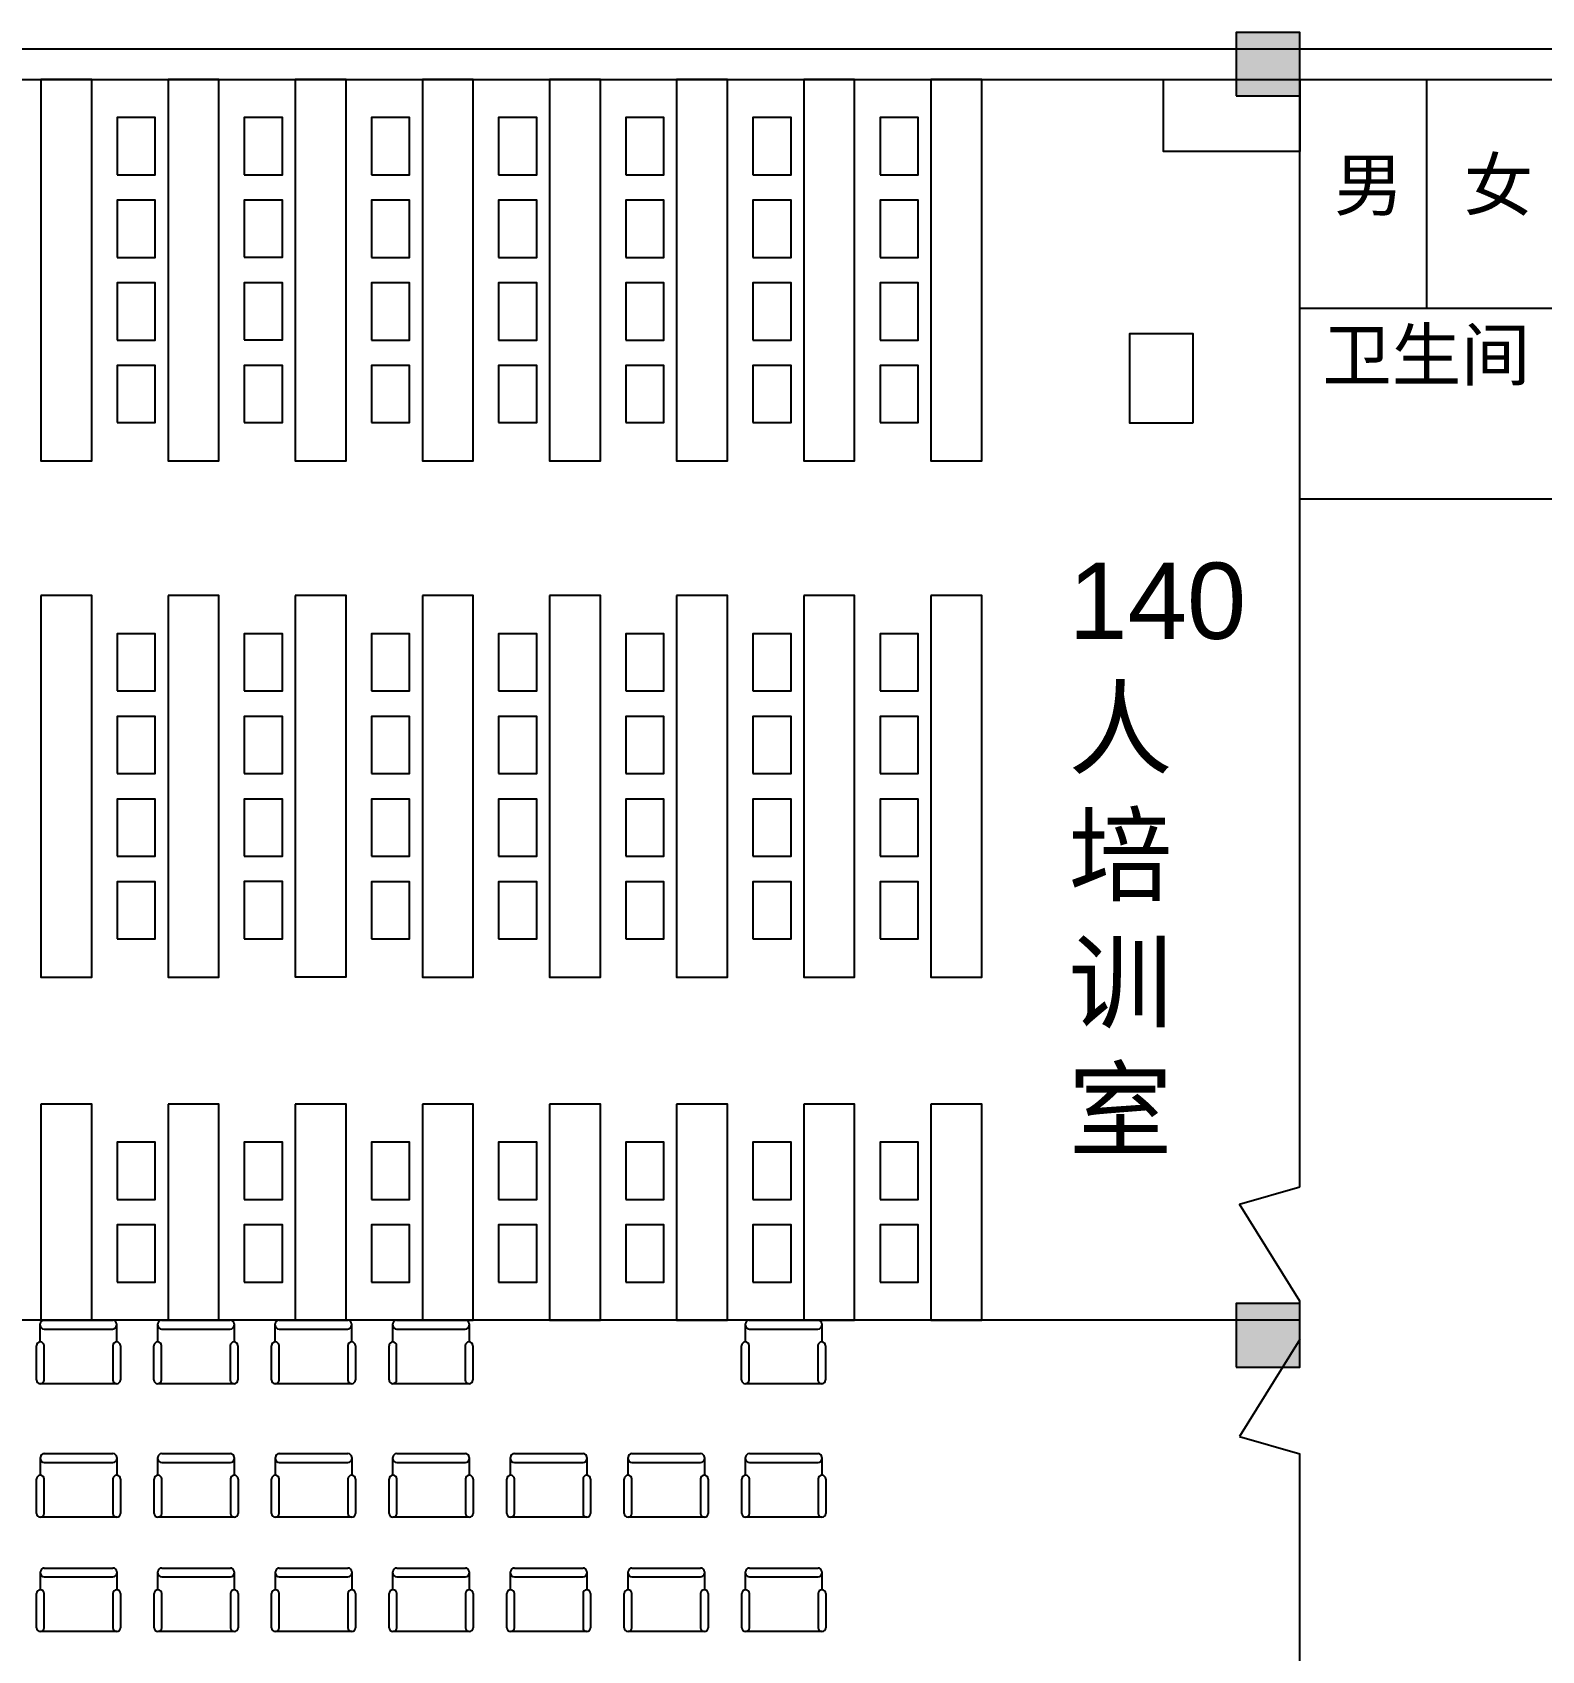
# Model space of a CAD drawing. Header units: millimetres. Extents: x 958 to 636282, y 2095 to 161571.
# Drawn here: x 73600 to 85469, y 54865 to 67595 of the extents above; entities that cross this region are included whole.
import ezdxf

# ---------------------------------------------------------------- set-up
doc = ezdxf.new("R2010")
doc.units = ezdxf.units.MM
for name, color, linetype in [('COLUMN', 9, 'Continuous'), ('PUB_HATCH', 8, 'Continuous'), ('W', 7, 'Continuous'), ('wall', 2, 'Continuous')]:
    doc.layers.add(name, color=color, linetype=linetype)
doc.styles.get("Standard").update_dxf_attribs({"font": 'arial.ttf'})

# ---------------------------------------------------------------- blocks, each defined once
blk = doc.blocks.new('_fzh')
blk.add_lwpolyline([(-0.5, -0.5), (0.5, -0.5), (0.5, 0.5), (-0.5, 0.5)], close=True)
at = {"layer": 'PUB_HATCH'}
blk.add_solid([(-0.5, -0.5), (0.5, -0.5), (-0.5, 0.5), (0.5, 0.5)], dxfattribs=at)

msp = doc.modelspace()

# ---------------------------------------------------------------- linework, layer by layer
for p, q in [((83567.108, 58513.726), (83567.108, 67465.286)), ((84567.42, 65425.286), (84567.42, 67225.286)), ((83567.733, 65425.286), (85567.108, 65425.286)), ((83567.733, 63925.286), (85567.108, 63925.286)), ((83567.108, 57311.822), (83567.108, 57616.249)), ((83567.108, 57464.036), (66868.358, 57465.427)), ((83567.108, 42515.357), (83567.108, 56414.345))]:
    msp.add_line(p, q)
for points in [[(73666.545, 67225.286), (73666.545, 64225.286), (74066.545, 64225.286), (74066.545, 67225.286)], [(74666.545, 67225.286), (74666.545, 64225.286), (75066.545, 64225.286), (75066.545, 67225.286)], [(75666.545, 67225.619), (75666.545, 64225.619), (76066.545, 64225.619), (76066.545, 67225.619)], [(76666.545, 67225.286), (76666.545, 64225.286), (77066.545, 64225.286), (77066.545, 67225.286)], [(77666.545, 67225.286), (77666.545, 64225.286), (78066.545, 64225.286), (78066.545, 67225.286)], [(78666.545, 67225.286), (78666.545, 64225.286), (79066.545, 64225.286), (79066.545, 67225.286)], [(79666.545, 67225.286), (79666.545, 64225.286), (80066.545, 64225.286), (80066.545, 67225.286)], [(80666.545, 67225.286), (80666.545, 64225.286), (81066.545, 64225.286), (81066.545, 67225.286)], [(83567.733, 67225.286), (83567.733, 66658.132), (82494.489, 66658.132), (82494.489, 67225.286)], [(82729.176, 64524.661), (82729.176, 65224.661), (82229.176, 65224.661), (82229.176, 64524.661)], [(73666.545, 63164.244), (73666.545, 60164.244), (74066.545, 60164.244), (74066.545, 63164.244)], [(74666.545, 63164.244), (74666.545, 60164.244), (75066.545, 60164.244), (75066.545, 63164.244)], [(75666.545, 63164.577), (75666.545, 60164.577), (76066.545, 60164.577), (76066.545, 63164.577)], [(76666.545, 63164.244), (76666.545, 60164.244), (77066.545, 60164.244), (77066.545, 63164.244)], [(77666.545, 63164.244), (77666.545, 60164.244), (78066.545, 60164.244), (78066.545, 63164.244)], [(78666.545, 63164.244), (78666.545, 60164.244), (79066.545, 60164.244), (79066.545, 63164.244)], [(79666.545, 63164.244), (79666.545, 60164.244), (80066.545, 60164.244), (80066.545, 63164.244)], [(80666.545, 63164.244), (80666.545, 60164.244), (81066.545, 60164.244), (81066.545, 63164.244)], [(73666.545, 59164.427), (73666.545, 57464.427), (74066.545, 57464.427), (74066.545, 59164.427)], [(74666.545, 59164.427), (74666.545, 57464.427), (75066.545, 57464.427), (75066.545, 59164.427)], [(75666.545, 59164.761), (75666.545, 57464.761), (76066.545, 57464.761), (76066.545, 59164.761)], [(76666.545, 59164.427), (76666.545, 57464.427), (77066.545, 57464.427), (77066.545, 59164.427)], [(77666.545, 59164.427), (77666.545, 57464.427), (78066.545, 57464.427), (78066.545, 59164.427)], [(78666.545, 59164.427), (78666.545, 57464.427), (79066.545, 57464.427), (79066.545, 59164.427)], [(79666.545, 59164.427), (79666.545, 57464.427), (80066.545, 57464.427), (80066.545, 59164.427)], [(80666.545, 59164.427), (80666.545, 57464.427), (81066.545, 57464.427), (81066.545, 59164.427)]]:
    msp.add_lwpolyline(points, close=True)
at = {"layer": 'W', "color": 241, "linetype": 'ByBlock', "lineweight": 25, "true_color": 0xf26eae}
for p, q in [((83092.935, 58378.236), (83568.441, 58514.107)), ((83092.935, 56549.835), (83568.441, 56413.964))]:
    msp.add_line(p, q, dxfattribs=at)
at = {"layer": 'W', "color": 3, "linetype": 'ByBlock', "lineweight": 25}
for p, q in [((83568.441, 57614.107), (83092.935, 58378.236)), ((73661.589, 57424.99), (73661.589, 57434.99)), ((73661.589, 57294.03), (73661.589, 57434.99)), ((73691.589, 57464.99), (74231.589, 57464.99)), ((74261.589, 57434.99), (74261.589, 57424.99)), ((74261.589, 57434.99), (74261.589, 57294.03)), ((74585.878, 57424.99), (74585.878, 57434.99)), ((74585.878, 57294.03), (74585.878, 57434.99)), ((74615.878, 57464.99), (75155.878, 57464.99)), ((75185.878, 57434.99), (75185.878, 57424.99)), ((75185.878, 57434.99), (75185.878, 57294.03)), ((75510.167, 57424.99), (75510.167, 57434.99)), ((75510.167, 57294.03), (75510.167, 57434.99)), ((75540.167, 57464.99), (76080.167, 57464.99)), ((76110.167, 57434.99), (76110.167, 57424.99)), ((76110.167, 57434.99), (76110.167, 57294.03)), ((76434.456, 57424.99), (76434.456, 57434.99)), ((76434.456, 57294.03), (76434.456, 57434.99)), ((76464.456, 57464.99), (77004.456, 57464.99)), ((77034.456, 57434.99), (77034.456, 57424.99)), ((77034.456, 57434.99), (77034.456, 57294.03)), ((79207.324, 57424.99), (79207.324, 57434.99)), ((79207.324, 57294.03), (79207.324, 57434.99)), ((79237.324, 57464.99), (79777.324, 57464.99)), ((79807.324, 57434.99), (79807.324, 57424.99)), ((79807.324, 57434.99), (79807.324, 57294.03)), ((73661.589, 57294.03), (73661.589, 57294.03)), ((73691.589, 57394.99), (74231.589, 57394.99)), ((74261.589, 57294.03), (74261.589, 57294.03)), ((74585.878, 57294.03), (74585.878, 57294.03)), ((74615.878, 57394.99), (75155.878, 57394.99)), ((75185.878, 57294.03), (75185.878, 57294.03)), ((75510.167, 57294.03), (75510.167, 57294.03)), ((75540.167, 57394.99), (76080.167, 57394.99)), ((76110.167, 57294.03), (76110.167, 57294.03)), ((76434.456, 57294.03), (76434.456, 57294.03)), ((76464.456, 57394.99), (77004.456, 57394.99)), ((77034.456, 57294.03), (77034.456, 57294.03)), ((79207.324, 57294.03), (79207.324, 57294.03)), ((79237.324, 57394.99), (79777.324, 57394.99)), ((79807.324, 57294.03), (79807.324, 57294.03)), ((83568.441, 57313.964), (83092.935, 56549.835)), ((73631.589, 56994.99), (73631.589, 57264.03)), ((73691.589, 56994.99), (73691.589, 57264.03)), ((74231.589, 57264.03), (74231.589, 56994.99)), ((74291.589, 57264.03), (74291.589, 56994.99)), ((74555.878, 56994.99), (74555.878, 57264.03)), ((74615.878, 56994.99), (74615.878, 57264.03)), ((75155.878, 57264.03), (75155.878, 56994.99)), ((75215.878, 57264.03), (75215.878, 56994.99)), ((75480.167, 56994.99), (75480.167, 57264.03)), ((75540.167, 56994.99), (75540.167, 57264.03)), ((76080.167, 57264.03), (76080.167, 56994.99)), ((76140.167, 57264.03), (76140.167, 56994.99)), ((76404.456, 56994.99), (76404.456, 57264.03)), ((76464.456, 56994.99), (76464.456, 57264.03)), ((77004.456, 57264.03), (77004.456, 56994.99)), ((77064.456, 57264.03), (77064.456, 56994.99)), ((79177.324, 56994.99), (79177.324, 57264.03)), ((79237.324, 56994.99), (79237.324, 57264.03)), ((79777.324, 57264.03), (79777.324, 56994.99)), ((79837.324, 57264.03), (79837.324, 56994.99)), ((74261.589, 56964.99), (73661.589, 56964.99)), ((73661.589, 56964.99), (73661.589, 56964.99)), ((74261.589, 56964.99), (74261.589, 56964.99)), ((75185.878, 56964.99), (74585.878, 56964.99)), ((74585.878, 56964.99), (74585.878, 56964.99)), ((75185.878, 56964.99), (75185.878, 56964.99)), ((76110.167, 56964.99), (75510.167, 56964.99)), ((75510.167, 56964.99), (75510.167, 56964.99)), ((76110.167, 56964.99), (76110.167, 56964.99)), ((77034.456, 56964.99), (76434.456, 56964.99)), ((76434.456, 56964.99), (76434.456, 56964.99)), ((77034.456, 56964.99), (77034.456, 56964.99)), ((79807.324, 56964.99), (79207.324, 56964.99)), ((79207.324, 56964.99), (79207.324, 56964.99)), ((79807.324, 56964.99), (79807.324, 56964.99)), ((73692.932, 56415.286), (74232.932, 56415.286)), ((74617.221, 56415.286), (75157.221, 56415.286)), ((75541.51, 56415.286), (76081.51, 56415.286)), ((76465.799, 56415.286), (77005.799, 56415.286)), ((77390.088, 56415.286), (77930.088, 56415.286)), ((78314.377, 56415.286), (78854.377, 56415.286)), ((79238.666, 56415.286), (79778.666, 56415.286)), ((73662.932, 56375.286), (73662.932, 56385.286)), ((73662.932, 56244.326), (73662.932, 56385.286)), ((73692.932, 56345.286), (74232.932, 56345.286)), ((74262.932, 56385.286), (74262.932, 56375.286)), ((74262.932, 56385.286), (74262.932, 56244.326)), ((74587.221, 56375.286), (74587.221, 56385.286)), ((74587.221, 56244.326), (74587.221, 56385.286)), ((74617.221, 56345.286), (75157.221, 56345.286)), ((75187.221, 56385.286), (75187.221, 56375.286)), ((75187.221, 56385.286), (75187.221, 56244.326)), ((75511.51, 56375.286), (75511.51, 56385.286)), ((75511.51, 56244.326), (75511.51, 56385.286)), ((75541.51, 56345.286), (76081.51, 56345.286)), ((76111.51, 56385.286), (76111.51, 56375.286)), ((76111.51, 56385.286), (76111.51, 56244.326)), ((76435.799, 56375.286), (76435.799, 56385.286)), ((76435.799, 56244.326), (76435.799, 56385.286)), ((76465.799, 56345.286), (77005.799, 56345.286)), ((77035.799, 56385.286), (77035.799, 56375.286)), ((77035.799, 56385.286), (77035.799, 56244.326)), ((77360.088, 56375.286), (77360.088, 56385.286)), ((77360.088, 56244.326), (77360.088, 56385.286)), ((77390.088, 56345.286), (77930.088, 56345.286)), ((77960.088, 56385.286), (77960.088, 56375.286)), ((77960.088, 56385.286), (77960.088, 56244.326)), ((78284.377, 56375.286), (78284.377, 56385.286)), ((78284.377, 56244.326), (78284.377, 56385.286)), ((78314.377, 56345.286), (78854.377, 56345.286)), ((78884.377, 56385.286), (78884.377, 56375.286)), ((78884.377, 56385.286), (78884.377, 56244.326)), ((79208.666, 56375.286), (79208.666, 56385.286)), ((79208.666, 56244.326), (79208.666, 56385.286)), ((79238.666, 56345.286), (79778.666, 56345.286)), ((79808.666, 56385.286), (79808.666, 56375.286)), ((79808.666, 56385.286), (79808.666, 56244.326)), ((73632.932, 55945.286), (73632.932, 56214.326)), ((73662.932, 56244.326), (73662.932, 56244.326)), ((73692.932, 55945.286), (73692.932, 56214.326)), ((74232.932, 56214.326), (74232.932, 55945.286)), ((74262.932, 56244.326), (74262.932, 56244.326)), ((74292.932, 56214.326), (74292.932, 55945.286)), ((74557.221, 55945.286), (74557.221, 56214.326)), ((74587.221, 56244.326), (74587.221, 56244.326)), ((74617.221, 55945.286), (74617.221, 56214.326)), ((75157.221, 56214.326), (75157.221, 55945.286)), ((75187.221, 56244.326), (75187.221, 56244.326)), ((75217.221, 56214.326), (75217.221, 55945.286)), ((75481.51, 55945.286), (75481.51, 56214.326)), ((75511.51, 56244.326), (75511.51, 56244.326)), ((75541.51, 55945.286), (75541.51, 56214.326)), ((76081.51, 56214.326), (76081.51, 55945.286)), ((76111.51, 56244.326), (76111.51, 56244.326)), ((76141.51, 56214.326), (76141.51, 55945.286)), ((76405.799, 55945.286), (76405.799, 56214.326)), ((76435.799, 56244.326), (76435.799, 56244.326)), ((76465.799, 55945.286), (76465.799, 56214.326)), ((77005.799, 56214.326), (77005.799, 55945.286)), ((77035.799, 56244.326), (77035.799, 56244.326)), ((77065.799, 56214.326), (77065.799, 55945.286)), ((77330.088, 55945.286), (77330.088, 56214.326)), ((77360.088, 56244.326), (77360.088, 56244.326)), ((77390.088, 55945.286), (77390.088, 56214.326)), ((77930.088, 56214.326), (77930.088, 55945.286)), ((77960.088, 56244.326), (77960.088, 56244.326)), ((77990.088, 56214.326), (77990.088, 55945.286)), ((78254.377, 55945.286), (78254.377, 56214.326)), ((78284.377, 56244.326), (78284.377, 56244.326)), ((78314.377, 55945.286), (78314.377, 56214.326)), ((78854.377, 56214.326), (78854.377, 55945.286)), ((78884.377, 56244.326), (78884.377, 56244.326)), ((78914.377, 56214.326), (78914.377, 55945.286)), ((79178.666, 55945.286), (79178.666, 56214.326)), ((79208.666, 56244.326), (79208.666, 56244.326)), ((79238.666, 55945.286), (79238.666, 56214.326)), ((79778.666, 56214.326), (79778.666, 55945.286)), ((79808.666, 56244.326), (79808.666, 56244.326)), ((79838.666, 56214.326), (79838.666, 55945.286)), ((74262.932, 55915.286), (73662.932, 55915.286)), ((73662.932, 55915.286), (73662.932, 55915.286)), ((74262.932, 55915.286), (74262.932, 55915.286)), ((75187.221, 55915.286), (74587.221, 55915.286)), ((74587.221, 55915.286), (74587.221, 55915.286)), ((75187.221, 55915.286), (75187.221, 55915.286)), ((76111.51, 55915.286), (75511.51, 55915.286)), ((75511.51, 55915.286), (75511.51, 55915.286)), ((76111.51, 55915.286), (76111.51, 55915.286)), ((77035.799, 55915.286), (76435.799, 55915.286)), ((76435.799, 55915.286), (76435.799, 55915.286)), ((77035.799, 55915.286), (77035.799, 55915.286)), ((77960.088, 55915.286), (77360.088, 55915.286)), ((77360.088, 55915.286), (77360.088, 55915.286)), ((77960.088, 55915.286), (77960.088, 55915.286)), ((78884.377, 55915.286), (78284.377, 55915.286)), ((78284.377, 55915.286), (78284.377, 55915.286)), ((78884.377, 55915.286), (78884.377, 55915.286)), ((79808.666, 55915.286), (79208.666, 55915.286)), ((79208.666, 55915.286), (79208.666, 55915.286)), ((79808.666, 55915.286), (79808.666, 55915.286)), ((73692.932, 55515.286), (74232.932, 55515.286)), ((74617.221, 55515.286), (75157.221, 55515.286)), ((75541.51, 55515.286), (76081.51, 55515.286)), ((76465.799, 55515.286), (77005.799, 55515.286)), ((77390.088, 55515.286), (77930.088, 55515.286)), ((78314.377, 55515.286), (78854.377, 55515.286)), ((79238.666, 55515.286), (79778.666, 55515.286)), ((73662.932, 55475.286), (73662.932, 55485.286)), ((73662.932, 55344.326), (73662.932, 55485.286)), ((73692.932, 55445.286), (74232.932, 55445.286)), ((74262.932, 55485.286), (74262.932, 55475.286)), ((74262.932, 55485.286), (74262.932, 55344.326)), ((74587.221, 55475.286), (74587.221, 55485.286)), ((74587.221, 55344.326), (74587.221, 55485.286)), ((74617.221, 55445.286), (75157.221, 55445.286)), ((75187.221, 55485.286), (75187.221, 55475.286)), ((75187.221, 55485.286), (75187.221, 55344.326)), ((75511.51, 55475.286), (75511.51, 55485.286)), ((75511.51, 55344.326), (75511.51, 55485.286)), ((75541.51, 55445.286), (76081.51, 55445.286)), ((76111.51, 55485.286), (76111.51, 55475.286)), ((76111.51, 55485.286), (76111.51, 55344.326)), ((76435.799, 55475.286), (76435.799, 55485.286)), ((76435.799, 55344.326), (76435.799, 55485.286)), ((76465.799, 55445.286), (77005.799, 55445.286)), ((77035.799, 55485.286), (77035.799, 55475.286)), ((77035.799, 55485.286), (77035.799, 55344.326)), ((77360.088, 55475.286), (77360.088, 55485.286)), ((77360.088, 55344.326), (77360.088, 55485.286)), ((77390.088, 55445.286), (77930.088, 55445.286)), ((77960.088, 55485.286), (77960.088, 55475.286)), ((77960.088, 55485.286), (77960.088, 55344.326)), ((78284.377, 55475.286), (78284.377, 55485.286)), ((78284.377, 55344.326), (78284.377, 55485.286)), ((78314.377, 55445.286), (78854.377, 55445.286)), ((78884.377, 55485.286), (78884.377, 55475.286)), ((78884.377, 55485.286), (78884.377, 55344.326)), ((79208.666, 55475.286), (79208.666, 55485.286)), ((79208.666, 55344.326), (79208.666, 55485.286)), ((79238.666, 55445.286), (79778.666, 55445.286)), ((79808.666, 55485.286), (79808.666, 55475.286)), ((79808.666, 55485.286), (79808.666, 55344.326)), ((73632.932, 55045.286), (73632.932, 55314.326)), ((73662.932, 55344.326), (73662.932, 55344.326)), ((73692.932, 55045.286), (73692.932, 55314.326)), ((74232.932, 55314.326), (74232.932, 55045.286)), ((74262.932, 55344.326), (74262.932, 55344.326)), ((74292.932, 55314.326), (74292.932, 55045.286)), ((74557.221, 55045.286), (74557.221, 55314.326)), ((74587.221, 55344.326), (74587.221, 55344.326)), ((74617.221, 55045.286), (74617.221, 55314.326)), ((75157.221, 55314.326), (75157.221, 55045.286)), ((75187.221, 55344.326), (75187.221, 55344.326)), ((75217.221, 55314.326), (75217.221, 55045.286)), ((75481.51, 55045.286), (75481.51, 55314.326)), ((75511.51, 55344.326), (75511.51, 55344.326)), ((75541.51, 55045.286), (75541.51, 55314.326)), ((76081.51, 55314.326), (76081.51, 55045.286)), ((76111.51, 55344.326), (76111.51, 55344.326)), ((76141.51, 55314.326), (76141.51, 55045.286)), ((76405.799, 55045.286), (76405.799, 55314.326)), ((76435.799, 55344.326), (76435.799, 55344.326)), ((76465.799, 55045.286), (76465.799, 55314.326)), ((77005.799, 55314.326), (77005.799, 55045.286)), ((77035.799, 55344.326), (77035.799, 55344.326)), ((77065.799, 55314.326), (77065.799, 55045.286)), ((77330.088, 55045.286), (77330.088, 55314.326)), ((77360.088, 55344.326), (77360.088, 55344.326)), ((77390.088, 55045.286), (77390.088, 55314.326)), ((77930.088, 55314.326), (77930.088, 55045.286)), ((77960.088, 55344.326), (77960.088, 55344.326)), ((77990.088, 55314.326), (77990.088, 55045.286)), ((78254.377, 55045.286), (78254.377, 55314.326)), ((78284.377, 55344.326), (78284.377, 55344.326)), ((78314.377, 55045.286), (78314.377, 55314.326)), ((78854.377, 55314.326), (78854.377, 55045.286)), ((78884.377, 55344.326), (78884.377, 55344.326)), ((78914.377, 55314.326), (78914.377, 55045.286)), ((79178.666, 55045.286), (79178.666, 55314.326)), ((79208.666, 55344.326), (79208.666, 55344.326)), ((79238.666, 55045.286), (79238.666, 55314.326)), ((79778.666, 55314.326), (79778.666, 55045.286)), ((79808.666, 55344.326), (79808.666, 55344.326)), ((79838.666, 55314.326), (79838.666, 55045.286)), ((74262.932, 55015.286), (73662.932, 55015.286)), ((73662.932, 55015.286), (73662.932, 55015.286)), ((74262.932, 55015.286), (74262.932, 55015.286)), ((75187.221, 55015.286), (74587.221, 55015.286)), ((74587.221, 55015.286), (74587.221, 55015.286)), ((75187.221, 55015.286), (75187.221, 55015.286)), ((76111.51, 55015.286), (75511.51, 55015.286)), ((75511.51, 55015.286), (75511.51, 55015.286)), ((76111.51, 55015.286), (76111.51, 55015.286)), ((77035.799, 55015.286), (76435.799, 55015.286)), ((76435.799, 55015.286), (76435.799, 55015.286)), ((77035.799, 55015.286), (77035.799, 55015.286)), ((77960.088, 55015.286), (77360.088, 55015.286)), ((77360.088, 55015.286), (77360.088, 55015.286)), ((77960.088, 55015.286), (77960.088, 55015.286)), ((78884.377, 55015.286), (78284.377, 55015.286)), ((78284.377, 55015.286), (78284.377, 55015.286)), ((78884.377, 55015.286), (78884.377, 55015.286)), ((79808.666, 55015.286), (79208.666, 55015.286)), ((79208.666, 55015.286), (79208.666, 55015.286)), ((79808.666, 55015.286), (79808.666, 55015.286))]:
    msp.add_line(p, q, dxfattribs=at)
for points in [[(74266.545, 66475.286), (74566.545, 66475.286), (74566.545, 66925.286), (74266.545, 66925.286)], [(75266.545, 66475.619), (75566.545, 66475.619), (75566.545, 66925.619), (75266.545, 66925.619)], [(76266.545, 66475.286), (76566.545, 66475.286), (76566.545, 66925.286), (76266.545, 66925.286)], [(77266.545, 66475.286), (77566.545, 66475.286), (77566.545, 66925.286), (77266.545, 66925.286)], [(78266.545, 66475.286), (78566.545, 66475.286), (78566.545, 66925.286), (78266.545, 66925.286)], [(79266.545, 66475.286), (79566.545, 66475.286), (79566.545, 66925.286), (79266.545, 66925.286)], [(80266.545, 66475.286), (80566.545, 66475.286), (80566.545, 66925.286), (80266.545, 66925.286)], [(74266.545, 65825.286), (74566.545, 65825.286), (74566.545, 66275.286), (74266.545, 66275.286)], [(75266.545, 65825.619), (75566.545, 65825.619), (75566.545, 66275.619), (75266.545, 66275.619)], [(76266.545, 65825.286), (76566.545, 65825.286), (76566.545, 66275.286), (76266.545, 66275.286)], [(77266.545, 65825.286), (77566.545, 65825.286), (77566.545, 66275.286), (77266.545, 66275.286)], [(78266.545, 65825.286), (78566.545, 65825.286), (78566.545, 66275.286), (78266.545, 66275.286)], [(79266.545, 65825.286), (79566.545, 65825.286), (79566.545, 66275.286), (79266.545, 66275.286)], [(80266.545, 65825.286), (80566.545, 65825.286), (80566.545, 66275.286), (80266.545, 66275.286)], [(74266.545, 65175.286), (74566.545, 65175.286), (74566.545, 65625.286), (74266.545, 65625.286)], [(75266.545, 65175.619), (75566.545, 65175.619), (75566.545, 65625.619), (75266.545, 65625.619)], [(76266.545, 65175.286), (76566.545, 65175.286), (76566.545, 65625.286), (76266.545, 65625.286)], [(77266.545, 65175.286), (77566.545, 65175.286), (77566.545, 65625.286), (77266.545, 65625.286)], [(78266.545, 65175.286), (78566.545, 65175.286), (78566.545, 65625.286), (78266.545, 65625.286)], [(79266.545, 65175.286), (79566.545, 65175.286), (79566.545, 65625.286), (79266.545, 65625.286)], [(80266.545, 65175.286), (80566.545, 65175.286), (80566.545, 65625.286), (80266.545, 65625.286)], [(74266.545, 64525.286), (74566.545, 64525.286), (74566.545, 64975.286), (74266.545, 64975.286)], [(75266.545, 64525.619), (75566.545, 64525.619), (75566.545, 64975.619), (75266.545, 64975.619)], [(76266.545, 64525.286), (76566.545, 64525.286), (76566.545, 64975.286), (76266.545, 64975.286)], [(77266.545, 64525.286), (77566.545, 64525.286), (77566.545, 64975.286), (77266.545, 64975.286)], [(78266.545, 64525.286), (78566.545, 64525.286), (78566.545, 64975.286), (78266.545, 64975.286)], [(79266.545, 64525.286), (79566.545, 64525.286), (79566.545, 64975.286), (79266.545, 64975.286)], [(80266.545, 64525.286), (80566.545, 64525.286), (80566.545, 64975.286), (80266.545, 64975.286)], [(74266.545, 62414.244), (74566.545, 62414.244), (74566.545, 62864.244), (74266.545, 62864.244)], [(75266.545, 62414.577), (75566.545, 62414.577), (75566.545, 62864.577), (75266.545, 62864.577)], [(76266.545, 62414.244), (76566.545, 62414.244), (76566.545, 62864.244), (76266.545, 62864.244)], [(77266.545, 62414.244), (77566.545, 62414.244), (77566.545, 62864.244), (77266.545, 62864.244)], [(78266.545, 62414.244), (78566.545, 62414.244), (78566.545, 62864.244), (78266.545, 62864.244)], [(79266.545, 62414.244), (79566.545, 62414.244), (79566.545, 62864.244), (79266.545, 62864.244)], [(80266.545, 62414.244), (80566.545, 62414.244), (80566.545, 62864.244), (80266.545, 62864.244)], [(74266.545, 61764.244), (74566.545, 61764.244), (74566.545, 62214.244), (74266.545, 62214.244)], [(75266.545, 61764.577), (75566.545, 61764.577), (75566.545, 62214.577), (75266.545, 62214.577)], [(76266.545, 61764.244), (76566.545, 61764.244), (76566.545, 62214.244), (76266.545, 62214.244)], [(77266.545, 61764.244), (77566.545, 61764.244), (77566.545, 62214.244), (77266.545, 62214.244)], [(78266.545, 61764.244), (78566.545, 61764.244), (78566.545, 62214.244), (78266.545, 62214.244)], [(79266.545, 61764.244), (79566.545, 61764.244), (79566.545, 62214.244), (79266.545, 62214.244)], [(80266.545, 61764.244), (80566.545, 61764.244), (80566.545, 62214.244), (80266.545, 62214.244)], [(74266.545, 61114.244), (74566.545, 61114.244), (74566.545, 61564.244), (74266.545, 61564.244)], [(75266.545, 61114.577), (75566.545, 61114.577), (75566.545, 61564.577), (75266.545, 61564.577)], [(76266.545, 61114.244), (76566.545, 61114.244), (76566.545, 61564.244), (76266.545, 61564.244)], [(77266.545, 61114.244), (77566.545, 61114.244), (77566.545, 61564.244), (77266.545, 61564.244)], [(78266.545, 61114.244), (78566.545, 61114.244), (78566.545, 61564.244), (78266.545, 61564.244)], [(79266.545, 61114.244), (79566.545, 61114.244), (79566.545, 61564.244), (79266.545, 61564.244)], [(80266.545, 61114.244), (80566.545, 61114.244), (80566.545, 61564.244), (80266.545, 61564.244)], [(74266.545, 60464.244), (74566.545, 60464.244), (74566.545, 60914.244), (74266.545, 60914.244)], [(75266.545, 60464.577), (75566.545, 60464.577), (75566.545, 60914.577), (75266.545, 60914.577)], [(76266.545, 60464.244), (76566.545, 60464.244), (76566.545, 60914.244), (76266.545, 60914.244)], [(77266.545, 60464.244), (77566.545, 60464.244), (77566.545, 60914.244), (77266.545, 60914.244)], [(78266.545, 60464.244), (78566.545, 60464.244), (78566.545, 60914.244), (78266.545, 60914.244)], [(79266.545, 60464.244), (79566.545, 60464.244), (79566.545, 60914.244), (79266.545, 60914.244)], [(80266.545, 60464.244), (80566.545, 60464.244), (80566.545, 60914.244), (80266.545, 60914.244)], [(74266.545, 58414.427), (74566.545, 58414.427), (74566.545, 58864.427), (74266.545, 58864.427)], [(75266.545, 58414.761), (75566.545, 58414.761), (75566.545, 58864.761), (75266.545, 58864.761)], [(76266.545, 58414.427), (76566.545, 58414.427), (76566.545, 58864.427), (76266.545, 58864.427)], [(77266.545, 58414.427), (77566.545, 58414.427), (77566.545, 58864.427), (77266.545, 58864.427)], [(78266.545, 58414.427), (78566.545, 58414.427), (78566.545, 58864.427), (78266.545, 58864.427)], [(79266.545, 58414.427), (79566.545, 58414.427), (79566.545, 58864.427), (79266.545, 58864.427)], [(80266.545, 58414.427), (80566.545, 58414.427), (80566.545, 58864.427), (80266.545, 58864.427)], [(74266.545, 57764.427), (74566.545, 57764.427), (74566.545, 58214.427), (74266.545, 58214.427)], [(75266.545, 57764.761), (75566.545, 57764.761), (75566.545, 58214.761), (75266.545, 58214.761)], [(76266.545, 57764.427), (76566.545, 57764.427), (76566.545, 58214.427), (76266.545, 58214.427)], [(77266.545, 57764.427), (77566.545, 57764.427), (77566.545, 58214.427), (77266.545, 58214.427)], [(78266.545, 57764.427), (78566.545, 57764.427), (78566.545, 58214.427), (78266.545, 58214.427)], [(79266.545, 57764.427), (79566.545, 57764.427), (79566.545, 58214.427), (79266.545, 58214.427)], [(80266.545, 57764.427), (80566.545, 57764.427), (80566.545, 58214.427), (80266.545, 58214.427)]]:
    msp.add_lwpolyline(points, close=True, dxfattribs=at)
for centre, start, end in [((73691.589, 57434.99), 90, 180), ((73691.589, 57424.99), 180, 270), ((74231.589, 57434.99), 0, 90), ((74231.589, 57424.99), 270, 0), ((74615.878, 57434.99), 90, 180), ((74615.878, 57424.99), 180, 270), ((75155.878, 57434.99), 0, 90), ((75155.878, 57424.99), 270, 0), ((75540.167, 57434.99), 90, 180), ((75540.167, 57424.99), 180, 270), ((76080.167, 57434.99), 0, 90), ((76080.167, 57424.99), 270, 0), ((76464.456, 57434.99), 90, 180), ((76464.456, 57424.99), 180, 270), ((77004.456, 57434.99), 0, 90), ((77004.456, 57424.99), 270, 0), ((79237.324, 57434.99), 90, 180), ((79237.324, 57424.99), 180, 270), ((79777.324, 57434.99), 0, 90), ((79777.324, 57424.99), 270, 0), ((73661.589, 57264.03), 90, 180), ((73661.589, 57264.03), 0, 90), ((74261.589, 57264.03), 90, 180), ((74261.589, 57264.03), 0, 90), ((74585.878, 57264.03), 90, 180), ((74585.878, 57264.03), 0, 90), ((75185.878, 57264.03), 90, 180), ((75185.878, 57264.03), 0, 90), ((75510.167, 57264.03), 90, 180), ((75510.167, 57264.03), 0, 90), ((76110.167, 57264.03), 90, 180), ((76110.167, 57264.03), 0, 90), ((76434.456, 57264.03), 90, 180), ((76434.456, 57264.03), 0, 90), ((77034.456, 57264.03), 90, 180), ((77034.456, 57264.03), 0, 90), ((79207.324, 57264.03), 90, 180), ((79207.324, 57264.03), 0, 90), ((79807.324, 57264.03), 90, 180), ((79807.324, 57264.03), 0, 90), ((73661.589, 56994.99), 180, 270), ((73661.589, 56994.99), 270, 0), ((74261.589, 56994.99), 180, 270), ((74261.589, 56994.99), 270, 0), ((74585.878, 56994.99), 180, 270), ((74585.878, 56994.99), 270, 0), ((75185.878, 56994.99), 180, 270), ((75185.878, 56994.99), 270, 0), ((75510.167, 56994.99), 180, 270), ((75510.167, 56994.99), 270, 0), ((76110.167, 56994.99), 180, 270), ((76110.167, 56994.99), 270, 0), ((76434.456, 56994.99), 180, 270), ((76434.456, 56994.99), 270, 0), ((77034.456, 56994.99), 180, 270), ((77034.456, 56994.99), 270, 0), ((79207.324, 56994.99), 180, 270), ((79207.324, 56994.99), 270, 0), ((79807.324, 56994.99), 180, 270), ((79807.324, 56994.99), 270, 0), ((73692.932, 56385.286), 90, 180), ((74232.932, 56385.286), 0, 90), ((74617.221, 56385.286), 90, 180), ((75157.221, 56385.286), 0, 90), ((75541.51, 56385.286), 90, 180), ((76081.51, 56385.286), 0, 90), ((76465.799, 56385.286), 90, 180), ((77005.799, 56385.286), 0, 90), ((77390.088, 56385.286), 90, 180), ((77930.088, 56385.286), 0, 90), ((78314.377, 56385.286), 90, 180), ((78854.377, 56385.286), 0, 90), ((79238.666, 56385.286), 90, 180), ((79778.666, 56385.286), 0, 90), ((73692.932, 56375.286), 180, 270), ((74232.932, 56375.286), 270, 0), ((74617.221, 56375.286), 180, 270), ((75157.221, 56375.286), 270, 0), ((75541.51, 56375.286), 180, 270), ((76081.51, 56375.286), 270, 0), ((76465.799, 56375.286), 180, 270), ((77005.799, 56375.286), 270, 0), ((77390.088, 56375.286), 180, 270), ((77930.088, 56375.286), 270, 0), ((78314.377, 56375.286), 180, 270), ((78854.377, 56375.286), 270, 0), ((79238.666, 56375.286), 180, 270), ((79778.666, 56375.286), 270, 0), ((73662.932, 56214.326), 90, 180), ((73662.932, 56214.326), 0, 90), ((74262.932, 56214.326), 90, 180), ((74262.932, 56214.326), 0, 90), ((74587.221, 56214.326), 90, 180), ((74587.221, 56214.326), 0, 90), ((75187.221, 56214.326), 90, 180), ((75187.221, 56214.326), 0, 90), ((75511.51, 56214.326), 90, 180), ((75511.51, 56214.326), 0, 90), ((76111.51, 56214.326), 90, 180), ((76111.51, 56214.326), 0, 90), ((76435.799, 56214.326), 90, 180), ((76435.799, 56214.326), 0, 90), ((77035.799, 56214.326), 90, 180), ((77035.799, 56214.326), 0, 90), ((77360.088, 56214.326), 90, 180), ((77360.088, 56214.326), 0, 90), ((77960.088, 56214.326), 90, 180), ((77960.088, 56214.326), 0, 90), ((78284.377, 56214.326), 90, 180), ((78284.377, 56214.326), 0, 90), ((78884.377, 56214.326), 90, 180), ((78884.377, 56214.326), 0, 90), ((79208.666, 56214.326), 90, 180), ((79208.666, 56214.326), 0, 90), ((79808.666, 56214.326), 90, 180), ((79808.666, 56214.326), 0, 90), ((73662.932, 55945.286), 180, 270), ((73662.932, 55945.286), 270, 0), ((74262.932, 55945.286), 180, 270), ((74262.932, 55945.286), 270, 0), ((74587.221, 55945.286), 180, 270), ((74587.221, 55945.286), 270, 0), ((75187.221, 55945.286), 180, 270), ((75187.221, 55945.286), 270, 0), ((75511.51, 55945.286), 180, 270), ((75511.51, 55945.286), 270, 0), ((76111.51, 55945.286), 180, 270), ((76111.51, 55945.286), 270, 0), ((76435.799, 55945.286), 180, 270), ((76435.799, 55945.286), 270, 0), ((77035.799, 55945.286), 180, 270), ((77035.799, 55945.286), 270, 0), ((77360.088, 55945.286), 180, 270), ((77360.088, 55945.286), 270, 0), ((77960.088, 55945.286), 180, 270), ((77960.088, 55945.286), 270, 0), ((78284.377, 55945.286), 180, 270), ((78284.377, 55945.286), 270, 0), ((78884.377, 55945.286), 180, 270), ((78884.377, 55945.286), 270, 0), ((79208.666, 55945.286), 180, 270), ((79208.666, 55945.286), 270, 0), ((79808.666, 55945.286), 180, 270), ((79808.666, 55945.286), 270, 0), ((73692.932, 55485.286), 90, 180), ((74232.932, 55485.286), 0, 90), ((74617.221, 55485.286), 90, 180), ((75157.221, 55485.286), 0, 90), ((75541.51, 55485.286), 90, 180), ((76081.51, 55485.286), 0, 90), ((76465.799, 55485.286), 90, 180), ((77005.799, 55485.286), 0, 90), ((77390.088, 55485.286), 90, 180), ((77930.088, 55485.286), 0, 90), ((78314.377, 55485.286), 90, 180), ((78854.377, 55485.286), 0, 90), ((79238.666, 55485.286), 90, 180), ((79778.666, 55485.286), 0, 90), ((73692.932, 55475.286), 180, 270), ((74232.932, 55475.286), 270, 0), ((74617.221, 55475.286), 180, 270), ((75157.221, 55475.286), 270, 0), ((75541.51, 55475.286), 180, 270), ((76081.51, 55475.286), 270, 0), ((76465.799, 55475.286), 180, 270), ((77005.799, 55475.286), 270, 0), ((77390.088, 55475.286), 180, 270), ((77930.088, 55475.286), 270, 0), ((78314.377, 55475.286), 180, 270), ((78854.377, 55475.286), 270, 0), ((79238.666, 55475.286), 180, 270), ((79778.666, 55475.286), 270, 0), ((73662.932, 55314.326), 90, 180), ((73662.932, 55314.326), 0, 90), ((74262.932, 55314.326), 90, 180), ((74262.932, 55314.326), 0, 90), ((74587.221, 55314.326), 90, 180), ((74587.221, 55314.326), 0, 90), ((75187.221, 55314.326), 90, 180), ((75187.221, 55314.326), 0, 90), ((75511.51, 55314.326), 90, 180), ((75511.51, 55314.326), 0, 90), ((76111.51, 55314.326), 90, 180), ((76111.51, 55314.326), 0, 90), ((76435.799, 55314.326), 90, 180), ((76435.799, 55314.326), 0, 90), ((77035.799, 55314.326), 90, 180), ((77035.799, 55314.326), 0, 90), ((77360.088, 55314.326), 90, 180), ((77360.088, 55314.326), 0, 90), ((77960.088, 55314.326), 90, 180), ((77960.088, 55314.326), 0, 90), ((78284.377, 55314.326), 90, 180), ((78284.377, 55314.326), 0, 90), ((78884.377, 55314.326), 90, 180), ((78884.377, 55314.326), 0, 90), ((79208.666, 55314.326), 90, 180), ((79208.666, 55314.326), 0, 90), ((79808.666, 55314.326), 90, 180), ((79808.666, 55314.326), 0, 90), ((73662.932, 55045.286), 180, 270), ((73662.932, 55045.286), 270, 0), ((74262.932, 55045.286), 180, 270), ((74262.932, 55045.286), 270, 0), ((74587.221, 55045.286), 180, 270), ((74587.221, 55045.286), 270, 0), ((75187.221, 55045.286), 180, 270), ((75187.221, 55045.286), 270, 0), ((75511.51, 55045.286), 180, 270), ((75511.51, 55045.286), 270, 0), ((76111.51, 55045.286), 180, 270), ((76111.51, 55045.286), 270, 0), ((76435.799, 55045.286), 180, 270), ((76435.799, 55045.286), 270, 0), ((77035.799, 55045.286), 180, 270), ((77035.799, 55045.286), 270, 0), ((77360.088, 55045.286), 180, 270), ((77360.088, 55045.286), 270, 0), ((77960.088, 55045.286), 180, 270), ((77960.088, 55045.286), 270, 0), ((78284.377, 55045.286), 180, 270), ((78284.377, 55045.286), 270, 0), ((78884.377, 55045.286), 180, 270), ((78884.377, 55045.286), 270, 0), ((79208.666, 55045.286), 180, 270), ((79208.666, 55045.286), 270, 0), ((79808.666, 55045.286), 180, 270), ((79808.666, 55045.286), 270, 0)]:
    msp.add_arc(centre, 30, start, end, dxfattribs=at)
at = {"layer": 'wall'}
for p, q in [((63317.733, 67465.286), (130367.733, 67465.286)), ((66617.733, 67465.286), (133667.733, 67465.286)), ((63317.733, 67225.286), (130367.733, 67225.286)), ((66617.733, 67225.286), (133667.733, 67225.286))]:
    msp.add_line(p, q, dxfattribs=at)

# ---------------------------------------------------------------- block references
at = {"layer": 'COLUMN', "xscale": 500, "yscale": 500, "zscale": 500}
for p in [(83317.733, 67345.286), (83317.733, 57345.286)]:
    msp.add_blockref('_fzh', p, dxfattribs=at)

# ---------------------------------------------------------------- texts
at = {"attachment_point": 1}
for s, width, insert, char_height in [('男', 2768.01554, (83837.931, 66596.003), 400), ('女', 2768.01554, (84856.238, 66596.003), 400), ('卫生间', 2768.01554, (83744.783, 65259.162), 400), ('140人培训室', 959.04757, (81747.695, 63424.079), 600)]:
    msp.add_mtext_dynamic_manual_height_columns(s, width=width, gutter_width=12.5, heights=[0], dxfattribs=dict(at, insert=insert, char_height=char_height))

doc.saveas('drawing.dxf')
